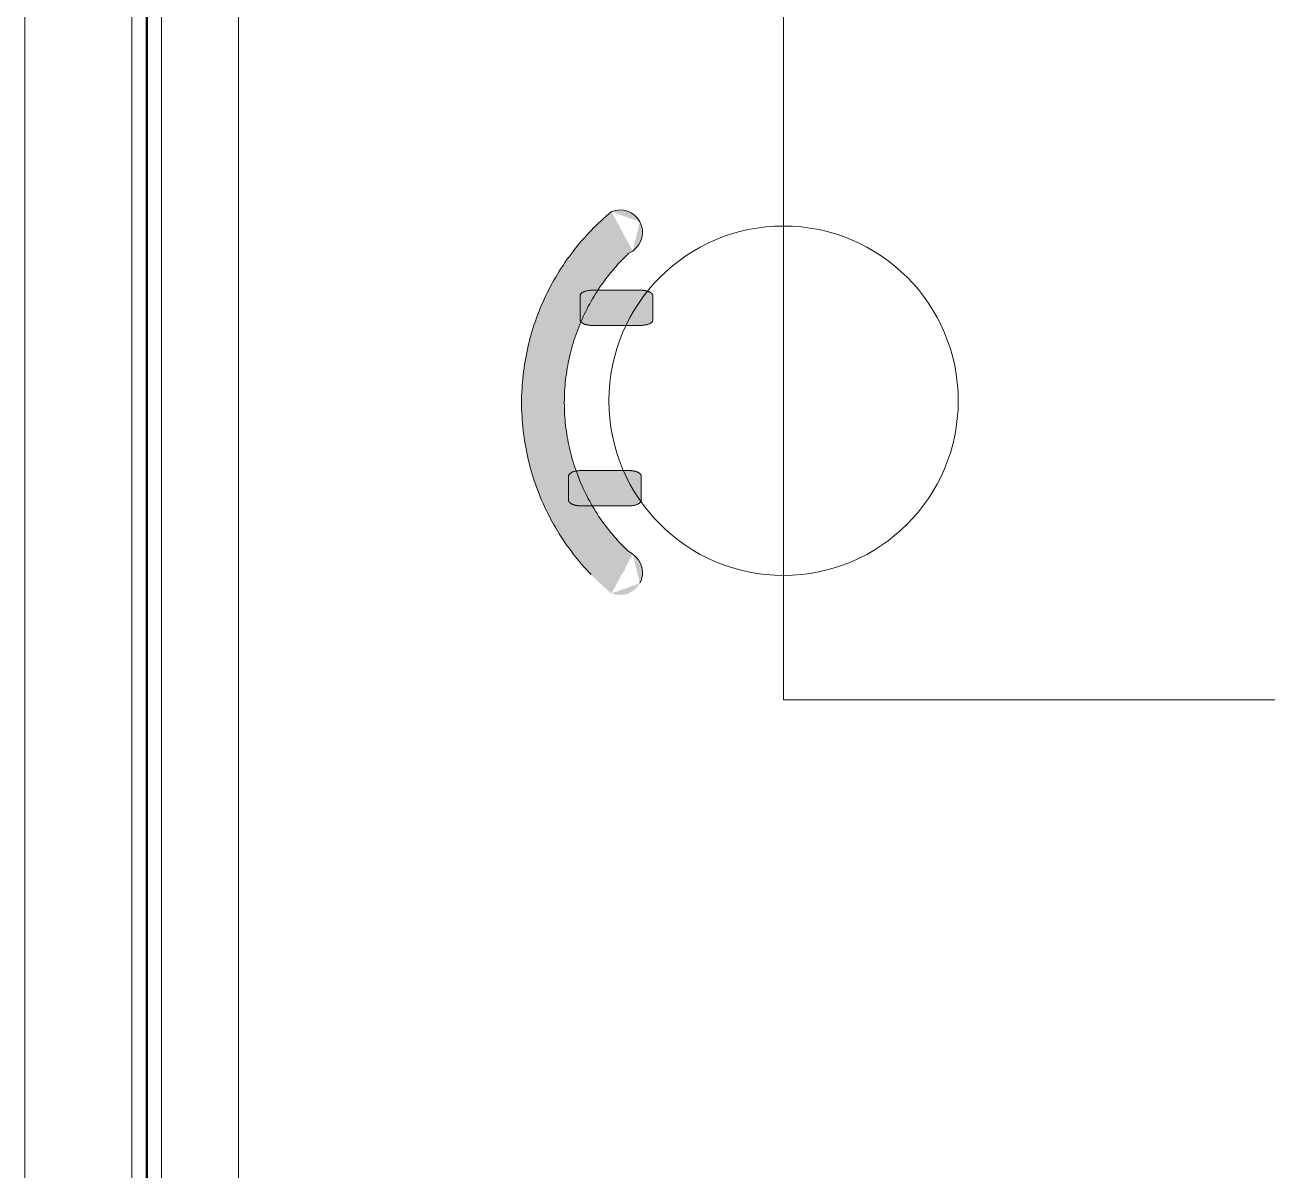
# Model space of a CAD drawing. Header units: metres. Extents: x 512 to 829, y -209 to 245.
# Drawn here: x 725.446 to 726.899, y -79.574 to -78.235 of the extents above; entities that cross this region are included whole.
import ezdxf

# ---------------------------------------------------------------- set-up
doc = ezdxf.new("R2010")
doc.units = ezdxf.units.M
doc.header["$LTSCALE"] = 0.508
doc.set_wipeout_variables(frame=1)
for name, color, linetype, lineweight in [('None', 7, 'Continuous', 5), ('Peitoris', 2, 'Continuous', 5), ('Telhado-Princ', 7, 'Continuous', 5)]:
    doc.layers.add(name, color=color, linetype=linetype, lineweight=lineweight)

# ---------------------------------------------------------------- blocks, each defined once
blk = doc.blocks.new('Grupo-1732')
at = {"color": 7, "linetype": 'Continuous', "lineweight": 5}
blk.add_wipeout([(-1.23015, 0.034925), (1.23015, 0.034925), (1.23015, 0), (-1.23015, 0)], dxfattribs=at).dxf.layer = 'None'
at = {"layer": 'None', "color": 7, "linetype": 'Continuous', "lineweight": 5}
blk.add_lwpolyline([(-1.23015, 0.034925), (1.23015, 0.034925), (1.23015, 0), (-1.23015, 0)], close=True, dxfattribs=at)
blk = doc.blocks.new('Grupo-1733')
at = {"color": 7, "linetype": 'Continuous', "lineweight": 9}
blk.add_wipeout([(-1.2302, 0.0181), (1.2302, 0.0181), (1.2302, 0.0168), (-1.2302, 0.0168)], dxfattribs=at).dxf.layer = 'None'
blk = doc.blocks.new('Grupo-1734')
at = {"layer": 'None', "color": 7}
blk.add_blockref('Grupo-1733', (0, 0), dxfattribs=at)
at = {"layer": 'None', "color": 7, "linetype": 'Continuous', "lineweight": 25}
for p, q in [((-1.2302, 0.0181), (1.2302, 0.0181)), ((-1.2302, 0.0168), (1.2302, 0.0168))]:
    blk.add_line(p, q, dxfattribs=at)
blk = doc.blocks.new('Grupo-1735')
at = {"layer": 'None', "color": 7, "linetype": 'Continuous', "lineweight": 20}
for p, q in [((1.3, 0.125), (-1.3, 0.125)), ((1.3, -0.125), (-1.3, -0.125))]:
    blk.add_line(p, q, dxfattribs=at)
blk = doc.blocks.new('Window (2D)-155')
at = {"color": 7, "linetype": 'Continuous', "lineweight": 5}
blk.add_wipeout([(-1.3, 0.125), (1.3, 0.125), (1.3, -0.125), (-1.3, -0.125)], dxfattribs=at).dxf.layer = 'None'
at = {"layer": 'None', "color": 7, "linetype": 'Continuous', "lineweight": 5}
for p, q in [((-1.3, 0.125), (1.3, 0.125)), ((-1.3, -0.125), (1.3, -0.125))]:
    blk.add_line(p, q, dxfattribs=at)
at = {"layer": 'Peitoris'}
blk.add_blockref('Grupo-1732', (0, 0), dxfattribs=at)
blk.add_blockref('Grupo-1734', (0, 0), dxfattribs=at)
at = {"layer": 'Telhado-Princ'}
blk.add_blockref('Grupo-1735', (0, 0), dxfattribs=at)

msp = doc.modelspace()

# ---------------------------------------------------------------- hatches: boundary and pattern name
at = {"layer": 'None', "linetype": 'Continuous', "lineweight": 0}
h = msp.add_hatch(color=253, dxfattribs=at)
edge = h.paths.add_edge_path()
edge.add_arc((726.1419, -78.8753), 0.0263, -28.2824, 55.6583, ccw=False)
edge.add_arc((726.1419, -78.8753), 0.0263, -112.2392, -28.2895, ccw=False)
edge.add_line((726.132, -78.8997), (726.1288, -78.8971))
edge.add_line((726.1288, -78.8971), (726.1258, -78.8944))
edge.add_line((726.1258, -78.8944), (726.1227, -78.8918))
edge.add_line((726.1227, -78.8918), (726.1198, -78.889))
edge.add_line((726.1198, -78.889), (726.1168, -78.8863))
edge.add_line((726.1168, -78.8863), (726.1139, -78.8835))
edge.add_line((726.1139, -78.8835), (726.111, -78.8806))
edge.add_line((726.111, -78.8806), (726.1082, -78.8777))
edge.add_line((726.1082, -78.8777), (726.1054, -78.8748))
edge.add_line((726.1054, -78.8748), (726.1026, -78.8718))
edge.add_line((726.1026, -78.8718), (726.0999, -78.8688))
edge.add_line((726.0999, -78.8688), (726.0973, -78.8658))
edge.add_line((726.0973, -78.8658), (726.0946, -78.8627))
edge.add_line((726.0946, -78.8627), (726.092, -78.8596))
edge.add_line((726.092, -78.8596), (726.0895, -78.8564))
edge.add_line((726.0895, -78.8564), (726.087, -78.8532))
edge.add_line((726.087, -78.8532), (726.0846, -78.85))
edge.add_line((726.0846, -78.85), (726.0822, -78.8468))
edge.add_line((726.0822, -78.8468), (726.0798, -78.8435))
edge.add_line((726.0798, -78.8435), (726.0775, -78.8401))
edge.add_line((726.0775, -78.8401), (726.0752, -78.8368))
edge.add_line((726.0752, -78.8368), (726.073, -78.8334))
edge.add_line((726.073, -78.8334), (726.0708, -78.83))
edge.add_line((726.0708, -78.83), (726.0687, -78.8265))
edge.add_line((726.0687, -78.8265), (726.0666, -78.8231))
edge.add_line((726.0666, -78.8231), (726.0646, -78.8196))
edge.add_line((726.0646, -78.8196), (726.0626, -78.816))
edge.add_line((726.0626, -78.816), (726.0607, -78.8125))
edge.add_line((726.0607, -78.8125), (726.0588, -78.8089))
edge.add_line((726.0588, -78.8089), (726.057, -78.8053))
edge.add_line((726.057, -78.8053), (726.0552, -78.8016))
edge.add_line((726.0552, -78.8016), (726.0535, -78.798))
edge.add_line((726.0535, -78.798), (726.0518, -78.7943))
edge.add_line((726.0518, -78.7943), (726.0502, -78.7906))
edge.add_line((726.0502, -78.7906), (726.0486, -78.7868))
edge.add_line((726.0486, -78.7868), (726.0471, -78.7831))
edge.add_line((726.0471, -78.7831), (726.0456, -78.7793))
edge.add_line((726.0456, -78.7793), (726.0442, -78.7755))
edge.add_line((726.0442, -78.7755), (726.0429, -78.7717))
edge.add_line((726.0429, -78.7717), (726.0416, -78.7679))
edge.add_line((726.0416, -78.7679), (726.0403, -78.764))
edge.add_line((726.0403, -78.764), (726.0391, -78.7602))
edge.add_line((726.0391, -78.7602), (726.038, -78.7563))
edge.add_line((726.038, -78.7563), (726.0369, -78.7524))
edge.add_line((726.0369, -78.7524), (726.0358, -78.7485))
edge.add_line((726.0358, -78.7485), (726.0349, -78.7445))
edge.add_line((726.0349, -78.7445), (726.0339, -78.7406))
edge.add_line((726.0339, -78.7406), (726.0331, -78.7366))
edge.add_line((726.0331, -78.7366), (726.0323, -78.7327))
edge.add_line((726.0323, -78.7327), (726.0315, -78.7287))
edge.add_line((726.0315, -78.7287), (726.0308, -78.7247))
edge.add_line((726.0308, -78.7247), (726.0301, -78.7207))
edge.add_line((726.0301, -78.7207), (726.0296, -78.7167))
edge.add_line((726.0296, -78.7167), (726.029, -78.7127))
edge.add_line((726.029, -78.7127), (726.0285, -78.7087))
edge.add_line((726.0285, -78.7087), (726.0281, -78.7046))
edge.add_line((726.0281, -78.7046), (726.0277, -78.7006))
edge.add_line((726.0277, -78.7006), (726.0274, -78.6966))
edge.add_line((726.0274, -78.6966), (726.0272, -78.6925))
edge.add_line((726.0272, -78.6925), (726.027, -78.6885))
edge.add_line((726.027, -78.6885), (726.0268, -78.6845))
edge.add_line((726.0268, -78.6845), (726.0268, -78.6804))
edge.add_line((726.0268, -78.6804), (726.0267, -78.6764))
edge.add_line((726.0267, -78.6764), (726.0268, -78.6723))
edge.add_line((726.0268, -78.6723), (726.0268, -78.6683))
edge.add_line((726.0268, -78.6683), (726.027, -78.6642))
edge.add_line((726.027, -78.6642), (726.0272, -78.6602))
edge.add_line((726.0272, -78.6602), (726.0274, -78.6561))
edge.add_line((726.0274, -78.6561), (726.0277, -78.6521))
edge.add_line((726.0277, -78.6521), (726.0281, -78.6481))
edge.add_line((726.0281, -78.6481), (726.0285, -78.644))
edge.add_line((726.0285, -78.644), (726.029, -78.64))
edge.add_line((726.029, -78.64), (726.0296, -78.636))
edge.add_line((726.0296, -78.636), (726.0301, -78.632))
edge.add_line((726.0301, -78.632), (726.0308, -78.628))
edge.add_line((726.0308, -78.628), (726.0315, -78.624))
edge.add_line((726.0315, -78.624), (726.0323, -78.62))
edge.add_line((726.0323, -78.62), (726.0331, -78.6161))
edge.add_line((726.0331, -78.6161), (726.0339, -78.6121))
edge.add_line((726.0339, -78.6121), (726.0349, -78.6082))
edge.add_line((726.0349, -78.6082), (726.0358, -78.6042))
edge.add_line((726.0358, -78.6042), (726.0369, -78.6003))
edge.add_line((726.0369, -78.6003), (726.038, -78.5964))
edge.add_line((726.038, -78.5964), (726.0391, -78.5926))
edge.add_line((726.0391, -78.5926), (726.0403, -78.5887))
edge.add_line((726.0403, -78.5887), (726.0416, -78.5848))
edge.add_line((726.0416, -78.5848), (726.0429, -78.581))
edge.add_line((726.0429, -78.581), (726.0442, -78.5772))
edge.add_line((726.0442, -78.5772), (726.0456, -78.5734))
edge.add_line((726.0456, -78.5734), (726.0471, -78.5696))
edge.add_line((726.0471, -78.5696), (726.0486, -78.5659))
edge.add_line((726.0486, -78.5659), (726.0502, -78.5621))
edge.add_line((726.0502, -78.5621), (726.0518, -78.5584))
edge.add_line((726.0518, -78.5584), (726.0535, -78.5548))
edge.add_line((726.0535, -78.5548), (726.0552, -78.5511))
edge.add_line((726.0552, -78.5511), (726.057, -78.5474))
edge.add_line((726.057, -78.5474), (726.0588, -78.5438))
edge.add_line((726.0588, -78.5438), (726.0607, -78.5402))
edge.add_line((726.0607, -78.5402), (726.0626, -78.5367))
edge.add_line((726.0626, -78.5367), (726.0646, -78.5332))
edge.add_line((726.0646, -78.5332), (726.0666, -78.5297))
edge.add_line((726.0666, -78.5297), (726.0687, -78.5262))
edge.add_line((726.0687, -78.5262), (726.0708, -78.5227))
edge.add_line((726.0708, -78.5227), (726.073, -78.5193))
edge.add_line((726.073, -78.5193), (726.0752, -78.5159))
edge.add_line((726.0752, -78.5159), (726.0775, -78.5126))
edge.add_line((726.0775, -78.5126), (726.0798, -78.5092))
edge.add_line((726.0798, -78.5092), (726.0822, -78.506))
edge.add_line((726.0822, -78.506), (726.0846, -78.5027))
edge.add_line((726.0846, -78.5027), (726.087, -78.4995))
edge.add_line((726.087, -78.4995), (726.0895, -78.4963))
edge.add_line((726.0895, -78.4963), (726.092, -78.4931))
edge.add_line((726.092, -78.4931), (726.0946, -78.49))
edge.add_line((726.0946, -78.49), (726.0973, -78.4869))
edge.add_line((726.0973, -78.4869), (726.0999, -78.4839))
edge.add_line((726.0999, -78.4839), (726.1026, -78.4809))
edge.add_line((726.1026, -78.4809), (726.1054, -78.4779))
edge.add_line((726.1054, -78.4779), (726.1082, -78.475))
edge.add_line((726.1082, -78.475), (726.111, -78.4721))
edge.add_line((726.111, -78.4721), (726.1139, -78.4693))
edge.add_line((726.1139, -78.4693), (726.1168, -78.4664))
edge.add_line((726.1168, -78.4664), (726.1198, -78.4637))
edge.add_line((726.1198, -78.4637), (726.1227, -78.461))
edge.add_line((726.1227, -78.461), (726.1258, -78.4583))
edge.add_line((726.1258, -78.4583), (726.1288, -78.4556))
edge.add_line((726.1288, -78.4556), (726.1319, -78.453))
edge.add_arc((726.1419, -78.4774), 0.0263, 28.2878, 112.2409, ccw=False)
edge.add_arc((726.1419, -78.4774), 0.0263, -55.6633, 28.2874, ccw=False)
edge.add_line((726.1567, -78.4991), (726.1508, -78.5025))
edge.add_line((726.1508, -78.5025), (726.1515, -78.5025))
edge.add_line((726.1515, -78.5025), (726.1513, -78.5027))
edge.add_line((726.1513, -78.5027), (726.1488, -78.505))
edge.add_line((726.1488, -78.505), (726.1465, -78.5074))
edge.add_line((726.1465, -78.5074), (726.1441, -78.5098))
edge.add_line((726.1441, -78.5098), (726.1418, -78.5122))
edge.add_line((726.1418, -78.5122), (726.1395, -78.5146))
edge.add_line((726.1395, -78.5146), (726.1373, -78.5171))
edge.add_line((726.1373, -78.5171), (726.1351, -78.5196))
edge.add_line((726.1351, -78.5196), (726.1329, -78.5222))
edge.add_line((726.1329, -78.5222), (726.1308, -78.5248))
edge.add_line((726.1308, -78.5248), (726.1287, -78.5274))
edge.add_line((726.1287, -78.5274), (726.1266, -78.53))
edge.add_line((726.1266, -78.53), (726.1246, -78.5327))
edge.add_line((726.1246, -78.5327), (726.1226, -78.5354))
edge.add_line((726.1226, -78.5354), (726.1206, -78.5381))
edge.add_line((726.1206, -78.5381), (726.1187, -78.5408))
edge.add_line((726.1187, -78.5408), (726.1168, -78.5436))
edge.add_line((726.1168, -78.5436), (726.115, -78.5464))
edge.add_line((726.115, -78.5464), (726.1132, -78.5493))
edge.add_line((726.1132, -78.5493), (726.1115, -78.5521))
edge.add_line((726.1115, -78.5521), (726.1097, -78.555))
edge.add_line((726.1097, -78.555), (726.1081, -78.5579))
edge.add_line((726.1081, -78.5579), (726.1064, -78.5608))
edge.add_line((726.1064, -78.5608), (726.1048, -78.5637))
edge.add_line((726.1048, -78.5637), (726.1033, -78.5667))
edge.add_line((726.1033, -78.5667), (726.1018, -78.5697))
edge.add_line((726.1018, -78.5697), (726.1003, -78.5727))
edge.add_line((726.1003, -78.5727), (726.0989, -78.5757))
edge.add_line((726.0989, -78.5757), (726.0975, -78.5788))
edge.add_line((726.0975, -78.5788), (726.0961, -78.5819))
edge.add_line((726.0961, -78.5819), (726.0948, -78.5849))
edge.add_line((726.0948, -78.5849), (726.0936, -78.5881))
edge.add_line((726.0936, -78.5881), (726.0924, -78.5912))
edge.add_line((726.0924, -78.5912), (726.0912, -78.5943))
edge.add_line((726.0912, -78.5943), (726.0901, -78.5975))
edge.add_line((726.0901, -78.5975), (726.089, -78.6006))
edge.add_line((726.089, -78.6006), (726.088, -78.6038))
edge.add_line((726.088, -78.6038), (726.087, -78.607))
edge.add_line((726.087, -78.607), (726.086, -78.6102))
edge.add_line((726.086, -78.6102), (726.0851, -78.6135))
edge.add_line((726.0851, -78.6135), (726.0843, -78.6167))
edge.add_line((726.0843, -78.6167), (726.0835, -78.6199))
edge.add_line((726.0835, -78.6199), (726.0827, -78.6232))
edge.add_line((726.0827, -78.6232), (726.082, -78.6265))
edge.add_line((726.082, -78.6265), (726.0813, -78.6298))
edge.add_line((726.0813, -78.6298), (726.0807, -78.633))
edge.add_line((726.0807, -78.633), (726.0801, -78.6363))
edge.add_line((726.0801, -78.6363), (726.0796, -78.6397))
edge.add_line((726.0796, -78.6397), (726.0791, -78.643))
edge.add_line((726.0791, -78.643), (726.0786, -78.6463))
edge.add_line((726.0786, -78.6463), (726.0782, -78.6496))
edge.add_line((726.0782, -78.6496), (726.0779, -78.653))
edge.add_line((726.0779, -78.653), (726.0776, -78.6563))
edge.add_line((726.0776, -78.6563), (726.0773, -78.6596))
edge.add_line((726.0773, -78.6596), (726.0771, -78.663))
edge.add_line((726.0771, -78.663), (726.0769, -78.6663))
edge.add_line((726.0769, -78.6663), (726.0768, -78.6697))
edge.add_line((726.0768, -78.6697), (726.0768, -78.673))
edge.add_line((726.0768, -78.673), (726.0767, -78.6764))
edge.add_line((726.0767, -78.6764), (726.0768, -78.6797))
edge.add_line((726.0768, -78.6797), (726.0768, -78.683))
edge.add_line((726.0768, -78.683), (726.0769, -78.6864))
edge.add_line((726.0769, -78.6864), (726.0771, -78.6897))
edge.add_line((726.0771, -78.6897), (726.0773, -78.6931))
edge.add_line((726.0773, -78.6931), (726.0776, -78.6964))
edge.add_line((726.0776, -78.6964), (726.0779, -78.6998))
edge.add_line((726.0779, -78.6998), (726.0782, -78.7031))
edge.add_line((726.0782, -78.7031), (726.0786, -78.7064))
edge.add_line((726.0786, -78.7064), (726.0791, -78.7097))
edge.add_line((726.0791, -78.7097), (726.0796, -78.7131))
edge.add_line((726.0796, -78.7131), (726.0801, -78.7164))
edge.add_line((726.0801, -78.7164), (726.0807, -78.7197))
edge.add_line((726.0807, -78.7197), (726.0813, -78.723))
edge.add_line((726.0813, -78.723), (726.082, -78.7262))
edge.add_line((726.082, -78.7262), (726.0827, -78.7295))
edge.add_line((726.0827, -78.7295), (726.0835, -78.7328))
edge.add_line((726.0835, -78.7328), (726.0843, -78.736))
edge.add_line((726.0843, -78.736), (726.0851, -78.7392))
edge.add_line((726.0851, -78.7392), (726.086, -78.7425))
edge.add_line((726.086, -78.7425), (726.087, -78.7457))
edge.add_line((726.087, -78.7457), (726.088, -78.7489))
edge.add_line((726.088, -78.7489), (726.089, -78.7521))
edge.add_line((726.089, -78.7521), (726.0901, -78.7552))
edge.add_line((726.0901, -78.7552), (726.0912, -78.7584))
edge.add_line((726.0912, -78.7584), (726.0924, -78.7615))
edge.add_line((726.0924, -78.7615), (726.0936, -78.7647))
edge.add_line((726.0936, -78.7647), (726.0948, -78.7678))
edge.add_line((726.0948, -78.7678), (726.0961, -78.7709))
edge.add_line((726.0961, -78.7709), (726.0975, -78.7739))
edge.add_line((726.0975, -78.7739), (726.0989, -78.777))
edge.add_line((726.0989, -78.777), (726.1003, -78.78))
edge.add_line((726.1003, -78.78), (726.1018, -78.783))
edge.add_line((726.1018, -78.783), (726.1033, -78.786))
edge.add_line((726.1033, -78.786), (726.1048, -78.789))
edge.add_line((726.1048, -78.789), (726.1064, -78.7919))
edge.add_line((726.1064, -78.7919), (726.1081, -78.7948))
edge.add_line((726.1081, -78.7948), (726.1097, -78.7977))
edge.add_line((726.1097, -78.7977), (726.1115, -78.8006))
edge.add_line((726.1115, -78.8006), (726.1132, -78.8035))
edge.add_line((726.1132, -78.8035), (726.115, -78.8063))
edge.add_line((726.115, -78.8063), (726.1169, -78.8091))
edge.add_line((726.1169, -78.8091), (726.1187, -78.8119))
edge.add_line((726.1187, -78.8119), (726.1206, -78.8146))
edge.add_line((726.1206, -78.8146), (726.1226, -78.8173))
edge.add_line((726.1226, -78.8173), (726.1246, -78.82))
edge.add_line((726.1246, -78.82), (726.1266, -78.8227))
edge.add_line((726.1266, -78.8227), (726.1287, -78.8253))
edge.add_line((726.1287, -78.8253), (726.1308, -78.8279))
edge.add_line((726.1308, -78.8279), (726.1329, -78.8305))
edge.add_line((726.1329, -78.8305), (726.1351, -78.8331))
edge.add_line((726.1351, -78.8331), (726.1373, -78.8356))
edge.add_line((726.1373, -78.8356), (726.1395, -78.8381))
edge.add_line((726.1395, -78.8381), (726.1418, -78.8405))
edge.add_line((726.1418, -78.8405), (726.1441, -78.843))
edge.add_line((726.1441, -78.843), (726.1465, -78.8453))
edge.add_line((726.1465, -78.8453), (726.1488, -78.8477))
edge.add_line((726.1488, -78.8477), (726.1508, -78.8496))
edge.add_line((726.1508, -78.8496), (726.1567, -78.8536))
edge.add_line((726.1567, -78.8536), (726.1567, -78.8536))
for color, points in [(8, [(726.1093, -78.5861), (726.1089, -78.5861), (726.1086, -78.5861), (726.1082, -78.5861), (726.1079, -78.5861), (726.1076, -78.5861), (726.1072, -78.5861), (726.1069, -78.586), (726.1065, -78.586), (726.1062, -78.586), (726.1059, -78.5859), (726.1055, -78.5859), (726.1052, -78.5859), (726.1049, -78.5858), (726.1046, -78.5858), (726.1042, -78.5857), (726.1039, -78.5856), (726.1036, -78.5856), (726.1033, -78.5855), (726.103, -78.5854), (726.1027, -78.5854), (726.1024, -78.5853), (726.1021, -78.5852), (726.1018, -78.5851), (726.1015, -78.585), (726.1012, -78.5849), (726.1009, -78.5849), (726.1007, -78.5848), (726.1004, -78.5847), (726.1001, -78.5846), (726.0999, -78.5844), (726.0996, -78.5843), (726.0994, -78.5842), (726.0991, -78.5841), (726.0989, -78.584), (726.0987, -78.5839), (726.0984, -78.5838), (726.0982, -78.5836), (726.098, -78.5835), (726.0978, -78.5834), (726.0976, -78.5832), (726.0974, -78.5831), (726.0973, -78.583), (726.0971, -78.5828), (726.0969, -78.5827), (726.0968, -78.5826), (726.0966, -78.5824), (726.0965, -78.5823), (726.0963, -78.5821), (726.0962, -78.582), (726.0961, -78.5818), (726.096, -78.5817), (726.0959, -78.5815), (726.0958, -78.5814), (726.0957, -78.5812), (726.0956, -78.5811), (726.0955, -78.5809), (726.0955, -78.5807), (726.0954, -78.5806), (726.0954, -78.5804), (726.0953, -78.5803), (726.0953, -78.5801), (726.0953, -78.58), (726.0953, -78.5798), (726.0953, -78.5796), (726.0953, -78.5515), (726.0953, -78.5513), (726.0953, -78.5511), (726.0953, -78.551), (726.0953, -78.5508), (726.0954, -78.5507), (726.0954, -78.5505), (726.0955, -78.5503), (726.0955, -78.5502), (726.0956, -78.55), (726.0957, -78.5499), (726.0958, -78.5497), (726.0959, -78.5496), (726.096, -78.5494), (726.0961, -78.5493), (726.0962, -78.5491), (726.0963, -78.549), (726.0965, -78.5488), (726.0966, -78.5487), (726.0968, -78.5485), (726.0969, -78.5484), (726.0971, -78.5482), (726.0973, -78.5481), (726.0974, -78.548), (726.0976, -78.5478), (726.0978, -78.5477), (726.098, -78.5476), (726.0982, -78.5475), (726.0984, -78.5473), (726.0987, -78.5472), (726.0989, -78.5471), (726.0991, -78.547), (726.0994, -78.5469), (726.0996, -78.5467), (726.0999, -78.5466), (726.1001, -78.5465), (726.1004, -78.5464), (726.1007, -78.5463), (726.1009, -78.5462), (726.1012, -78.5461), (726.1015, -78.546), (726.1018, -78.546), (726.1021, -78.5459), (726.1024, -78.5458), (726.1027, -78.5457), (726.103, -78.5456), (726.1033, -78.5456), (726.1036, -78.5455), (726.1039, -78.5454), (726.1042, -78.5454), (726.1046, -78.5453), (726.1049, -78.5453), (726.1052, -78.5452), (726.1055, -78.5452), (726.1059, -78.5451), (726.1062, -78.5451), (726.1065, -78.5451), (726.1069, -78.545), (726.1072, -78.545), (726.1076, -78.545), (726.1079, -78.545), (726.1082, -78.545), (726.1086, -78.545), (726.1089, -78.545), (726.1093, -78.545), (726.1663, -78.545), (726.1666, -78.545), (726.1669, -78.545), (726.1673, -78.545), (726.1676, -78.545), (726.168, -78.545), (726.1683, -78.545), (726.1687, -78.545), (726.169, -78.5451), (726.1693, -78.5451), (726.1697, -78.5451), (726.17, -78.5452), (726.1703, -78.5452), (726.1707, -78.5453), (726.171, -78.5453), (726.1713, -78.5454), (726.1716, -78.5454), (726.1719, -78.5455), (726.1722, -78.5456), (726.1726, -78.5456), (726.1729, -78.5457), (726.1732, -78.5458), (726.1735, -78.5459), (726.1738, -78.546), (726.174, -78.546), (726.1743, -78.5461), (726.1746, -78.5462), (726.1749, -78.5463), (726.1751, -78.5464), (726.1754, -78.5465), (726.1757, -78.5466), (726.1759, -78.5467), (726.1762, -78.5469), (726.1764, -78.547), (726.1766, -78.5471), (726.1769, -78.5472), (726.1771, -78.5473), (726.1773, -78.5475), (726.1775, -78.5476), (726.1777, -78.5477), (726.1779, -78.5478), (726.1781, -78.548), (726.1783, -78.5481), (726.1784, -78.5482), (726.1786, -78.5484), (726.1788, -78.5485), (726.1789, -78.5487), (726.1791, -78.5488), (726.1792, -78.549), (726.1793, -78.5491), (726.1794, -78.5493), (726.1796, -78.5494), (726.1797, -78.5496), (726.1798, -78.5497), (726.1798, -78.5499), (726.1799, -78.55), (726.18, -78.5502), (726.1801, -78.5503), (726.1801, -78.5505), (726.1802, -78.5507), (726.1802, -78.5508), (726.1802, -78.551), (726.1802, -78.5511), (726.1803, -78.5513), (726.1803, -78.5515), (726.1803, -78.5796), (726.1803, -78.5798), (726.1802, -78.58), (726.1802, -78.5801), (726.1802, -78.5803), (726.1802, -78.5804), (726.1801, -78.5806), (726.1801, -78.5807), (726.18, -78.5809), (726.1799, -78.5811), (726.1798, -78.5812), (726.1798, -78.5814), (726.1797, -78.5815), (726.1796, -78.5817), (726.1794, -78.5818), (726.1793, -78.582), (726.1792, -78.5821), (726.1791, -78.5823), (726.1789, -78.5824), (726.1788, -78.5826), (726.1786, -78.5827), (726.1784, -78.5828), (726.1783, -78.583), (726.1781, -78.5831), (726.1779, -78.5832), (726.1777, -78.5834), (726.1775, -78.5835), (726.1773, -78.5836), (726.1771, -78.5838), (726.1769, -78.5839), (726.1766, -78.584), (726.1764, -78.5841), (726.1762, -78.5842), (726.1759, -78.5843), (726.1757, -78.5844), (726.1754, -78.5846), (726.1751, -78.5847), (726.1749, -78.5848), (726.1746, -78.5849), (726.1743, -78.5849), (726.174, -78.585), (726.1738, -78.5851), (726.1735, -78.5852), (726.1732, -78.5853), (726.1729, -78.5854), (726.1726, -78.5854), (726.1722, -78.5855), (726.1719, -78.5856), (726.1716, -78.5856), (726.1713, -78.5857), (726.171, -78.5858), (726.1707, -78.5858), (726.1703, -78.5859), (726.17, -78.5859), (726.1697, -78.5859), (726.1693, -78.586), (726.169, -78.586), (726.1687, -78.586), (726.1683, -78.5861), (726.168, -78.5861), (726.1676, -78.5861), (726.1673, -78.5861), (726.1669, -78.5861), (726.1666, -78.5861), (726.1663, -78.5861)]), (9, [(726.1312, -78.889), (726.1297, -78.8872), (726.1282, -78.8853), (726.1268, -78.8835), (726.1253, -78.8818), (726.1239, -78.88), (726.1226, -78.8783), (726.1212, -78.8766), (726.1199, -78.875), (726.1186, -78.8733), (726.1173, -78.8717), (726.1161, -78.8702), (726.1148, -78.8686), (726.1136, -78.8671), (726.1124, -78.8656), (726.1113, -78.8642), (726.1102, -78.8628), (726.109, -78.8614), (726.1079, -78.86), (726.1069, -78.8587), (726.1058, -78.8574), (726.1048, -78.8561), (726.1038, -78.8549), (726.1028, -78.8536), (726.1019, -78.8525), (726.101, -78.8513), (726.1001, -78.8502), (726.0992, -78.8491), (726.0983, -78.848), (726.0975, -78.847), (726.0967, -78.846), (726.0959, -78.845), (726.0952, -78.844), (726.0944, -78.8431), (726.0937, -78.8422), (726.093, -78.8413), (726.0923, -78.8405), (726.0917, -78.8397), (726.0911, -78.8389), (726.0905, -78.8382), (726.0899, -78.8375), (726.0893, -78.8368), (726.0888, -78.8361), (726.0883, -78.8355), (726.0878, -78.8349), (726.0874, -78.8343), (726.0869, -78.8338), (726.0865, -78.8333), (726.0862, -78.8328), (726.0858, -78.8323), (726.0854, -78.8319), (726.0851, -78.8315), (726.0848, -78.8311), (726.0846, -78.8308), (726.0843, -78.8305), (726.0841, -78.8302), (726.0839, -78.83), (726.0837, -78.8297), (726.0836, -78.8295), (726.0834, -78.8294), (726.0833, -78.8293), (726.0833, -78.8292), (726.0832, -78.8291), (726.0832, -78.829), (726.0832, -78.829), (726.0831, -78.829), (726.0831, -78.829), (726.0831, -78.8289), (726.0831, -78.8288), (726.083, -78.8287), (726.083, -78.8286), (726.0829, -78.8284), (726.0828, -78.8283), (726.0828, -78.8281), (726.0827, -78.8278), (726.0826, -78.8276), (726.0824, -78.8273), (726.0823, -78.827), (726.0822, -78.8267), (726.0821, -78.8263), (726.0819, -78.826), (726.0817, -78.8256), (726.0816, -78.8251), (726.0814, -78.8247), (726.0812, -78.8242), (726.081, -78.8237), (726.0808, -78.8232), (726.0806, -78.8227), (726.0803, -78.8221), (726.0801, -78.8215), (726.0798, -78.8209), (726.0796, -78.8203), (726.0793, -78.8196), (726.079, -78.819), (726.0788, -78.8183), (726.0785, -78.8175), (726.0782, -78.8168), (726.0778, -78.816), (726.0775, -78.8152), (726.0772, -78.8144), (726.0768, -78.8135), (726.0765, -78.8126), (726.0761, -78.8117), (726.0757, -78.8108), (726.0753, -78.8099), (726.0749, -78.8089), (726.0745, -78.8079), (726.0741, -78.8069), (726.0737, -78.8059), (726.0733, -78.8048), (726.0728, -78.8037), (726.0724, -78.8026), (726.0719, -78.8015), (726.0714, -78.8003), (726.0709, -78.7991), (726.0705, -78.7979), (726.0699, -78.7967), (726.0694, -78.7954), (726.0689, -78.7941), (726.0684, -78.7928), (726.0678, -78.7915), (726.0673, -78.7902), (726.0667, -78.7888), (726.0662, -78.7874), (726.0656, -78.786), (726.065, -78.7845), (726.0644, -78.783), (726.0638, -78.7815), (726.0632, -78.78), (726.0625, -78.7785), (726.0619, -78.777), (726.0613, -78.7755), (726.0607, -78.774), (726.0601, -78.7725), (726.0595, -78.771), (726.0589, -78.7695), (726.0583, -78.7681), (726.0578, -78.7666), (726.0572, -78.7652), (726.0566, -78.7638), (726.0561, -78.7623), (726.0555, -78.7609), (726.055, -78.7595), (726.0544, -78.7581), (726.0539, -78.7567), (726.0534, -78.7554), (726.0528, -78.754), (726.0523, -78.7527), (726.0518, -78.7513), (726.0513, -78.75), (726.0508, -78.7487), (726.0503, -78.7473), (726.0498, -78.746), (726.0493, -78.7447), (726.0488, -78.7434), (726.0484, -78.7422), (726.0479, -78.7409), (726.0474, -78.7396), (726.047, -78.7384), (726.0465, -78.7372), (726.0461, -78.7359), (726.0457, -78.7347), (726.0452, -78.7335), (726.0448, -78.7323), (726.0444, -78.7311), (726.044, -78.7299), (726.0436, -78.7288), (726.0432, -78.7276), (726.0428, -78.7264), (726.0424, -78.7253), (726.042, -78.7242), (726.0416, -78.723), (726.0412, -78.7219), (726.0409, -78.7208), (726.0405, -78.7197), (726.0401, -78.7186), (726.0398, -78.7176), (726.0394, -78.7165), (726.0391, -78.7154), (726.0388, -78.7144), (726.0384, -78.7134), (726.0381, -78.7123), (726.0378, -78.7113), (726.0375, -78.7103), (726.0372, -78.7093), (726.0369, -78.7083), (726.0366, -78.7073), (726.0363, -78.7064), (726.036, -78.7054), (726.0357, -78.7045), (726.0355, -78.7035), (726.0352, -78.7026), (726.035, -78.7017), (726.0347, -78.7008), (726.0345, -78.6999), (726.0342, -78.699), (726.034, -78.6981), (726.0338, -78.6973), (726.0336, -78.6965), (726.0335, -78.6956), (726.0333, -78.6948), (726.0332, -78.6941), (726.033, -78.6933), (726.0329, -78.6926), (726.0328, -78.6918), (726.0327, -78.6911), (726.0326, -78.6904), (726.0326, -78.6897), (726.0325, -78.6891), (726.0325, -78.6884), (726.0324, -78.6878), (726.0324, -78.6872), (726.0324, -78.6866), (726.0324, -78.686), (726.0324, -78.6854), (726.0325, -78.6849), (726.0325, -78.6843), (726.0326, -78.6838), (726.0327, -78.6833), (726.0327, -78.6828), (726.0328, -78.6824), (726.033, -78.6819), (726.0331, -78.6815), (726.0332, -78.6811), (726.0334, -78.6807), (726.0335, -78.6803), (726.0337, -78.6799), (726.0339, -78.6796), (726.0341, -78.6792), (726.0343, -78.6789), (726.0345, -78.6786), (726.0348, -78.6783), (726.035, -78.678), (726.0353, -78.6778), (726.0356, -78.6775), (726.0359, -78.6773), (726.0362, -78.6771), (726.0365, -78.6769), (726.0368, -78.6767), (726.0372, -78.6766), (726.0375, -78.6764), (726.0379, -78.6763), (726.0383, -78.6762), (726.0387, -78.6761), (726.0391, -78.676), (726.0395, -78.676), (726.04, -78.6759), (726.0404, -78.6759), (726.0409, -78.6759), (726.0413, -78.6759), (726.0418, -78.6759), (726.0423, -78.676), (726.0428, -78.676), (726.0434, -78.6761), (726.0439, -78.6762), (726.0444, -78.6763), (726.045, -78.6764), (726.0456, -78.6765), (726.0461, -78.6767), (726.0467, -78.6768), (726.0472, -78.677), (726.0478, -78.6771), (726.0483, -78.6773), (726.0488, -78.6775), (726.0493, -78.6777), (726.0498, -78.6779), (726.0503, -78.6781), (726.0507, -78.6783), (726.0512, -78.6785), (726.0517, -78.6787), (726.0521, -78.679), (726.0526, -78.6792), (726.053, -78.6795), (726.0534, -78.6797), (726.0538, -78.68), (726.0542, -78.6803), (726.0546, -78.6806), (726.055, -78.6809), (726.0554, -78.6812), (726.0558, -78.6815), (726.0561, -78.6818), (726.0565, -78.6821), (726.0568, -78.6825), (726.0572, -78.6828), (726.0575, -78.6831), (726.0578, -78.6835), (726.0581, -78.6839), (726.0584, -78.6842), (726.0587, -78.6846), (726.059, -78.685), (726.0593, -78.6854), (726.0595, -78.6858), (726.0598, -78.6862), (726.06, -78.6867), (726.0603, -78.6871), (726.0605, -78.6875), (726.0607, -78.688), (726.0609, -78.6884), (726.0611, -78.6889), (726.0613, -78.6894), (726.0615, -78.6898), (726.0617, -78.6903), (726.0618, -78.6908), (726.062, -78.6913), (726.0621, -78.6918), (726.0623, -78.6923), (726.0624, -78.6929), (726.0625, -78.6934), (726.0626, -78.6939), (726.0627, -78.6945), (726.0628, -78.6951), (726.0629, -78.6956), (726.063, -78.6962), (726.0631, -78.6968), (726.0631, -78.6974), (726.0632, -78.698), (726.0632, -78.6986), (726.0632, -78.6992), (726.0633, -78.6998), (726.0633, -78.7004), (726.0633, -78.7011), (726.0827, -78.773), (726.1031, -78.8163), (726.1445, -78.8577), (726.1449, -78.8581), (726.1452, -78.8585), (726.1456, -78.8589), (726.1459, -78.8593), (726.1462, -78.8597), (726.1465, -78.8601), (726.1468, -78.8605), (726.147, -78.861), (726.1473, -78.8614), (726.1475, -78.8618), (726.1477, -78.8622), (726.1479, -78.8627), (726.148, -78.8631), (726.1482, -78.8635), (726.1483, -78.864), (726.1484, -78.8644), (726.1485, -78.8648), (726.1485, -78.8653), (726.1486, -78.8657), (726.1486, -78.8662), (726.1486, -78.8667), (726.1486, -78.8671), (726.1486, -78.8676), (726.1485, -78.868), (726.1485, -78.8685), (726.1484, -78.869), (726.1483, -78.8695), (726.1482, -78.8699), (726.148, -78.8704), (726.1479, -78.8709), (726.1477, -78.8714), (726.1475, -78.8719), (726.1473, -78.8724), (726.147, -78.8728), (726.1468, -78.8733), (726.1465, -78.8738), (726.1462, -78.8743), (726.1459, -78.8749), (726.1456, -78.8754), (726.1452, -78.8759), (726.1448, -78.8764), (726.1445, -78.8769), (726.144, -78.8774), (726.1436, -78.8779), (726.1432, -78.8785), (726.1427, -78.879), (726.1422, -78.8795), (726.1417, -78.8801), (726.1412, -78.8806), (726.1407, -78.8811), (726.1401, -78.8817), (726.1395, -78.8822), (726.1389, -78.8828), (726.1383, -78.8833), (726.1377, -78.8839), (726.137, -78.8845), (726.1364, -78.885), (726.1357, -78.8856), (726.135, -78.8861), (726.1342, -78.8867), (726.1335, -78.8873), (726.1327, -78.8879), (726.132, -78.8884)]), (8, [(726.0957, -78.7972), (726.0954, -78.7972), (726.0951, -78.7972), (726.0947, -78.7972), (726.0944, -78.7971), (726.094, -78.7971), (726.0937, -78.7971), (726.0934, -78.7971), (726.093, -78.797), (726.0927, -78.797), (726.0923, -78.797), (726.092, -78.7969), (726.0917, -78.7969), (726.0914, -78.7968), (726.091, -78.7968), (726.0907, -78.7967), (726.0904, -78.7967), (726.0901, -78.7966), (726.0898, -78.7966), (726.0895, -78.7965), (726.0891, -78.7964), (726.0888, -78.7963), (726.0885, -78.7962), (726.0883, -78.7962), (726.088, -78.7961), (726.0877, -78.796), (726.0874, -78.7959), (726.0871, -78.7958), (726.0869, -78.7957), (726.0866, -78.7956), (726.0863, -78.7955), (726.0861, -78.7954), (726.0858, -78.7953), (726.0856, -78.7952), (726.0854, -78.795), (726.0851, -78.7949), (726.0849, -78.7948), (726.0847, -78.7947), (726.0845, -78.7945), (726.0843, -78.7944), (726.0841, -78.7943), (726.0839, -78.7942), (726.0837, -78.794), (726.0836, -78.7939), (726.0834, -78.7937), (726.0832, -78.7936), (726.0831, -78.7935), (726.0829, -78.7933), (726.0828, -78.7932), (726.0827, -78.793), (726.0826, -78.7929), (726.0825, -78.7927), (726.0823, -78.7926), (726.0823, -78.7924), (726.0822, -78.7923), (726.0821, -78.7921), (726.082, -78.7919), (726.082, -78.7918), (726.0819, -78.7916), (726.0819, -78.7915), (726.0818, -78.7913), (726.0818, -78.7912), (726.0818, -78.791), (726.0818, -78.7908), (726.0817, -78.7907), (726.0817, -78.7625), (726.0818, -78.7623), (726.0818, -78.7622), (726.0818, -78.762), (726.0818, -78.7619), (726.0819, -78.7617), (726.0819, -78.7615), (726.082, -78.7614), (726.082, -78.7612), (726.0821, -78.7611), (726.0822, -78.7609), (726.0823, -78.7608), (726.0823, -78.7606), (726.0825, -78.7605), (726.0826, -78.7603), (726.0827, -78.7602), (726.0828, -78.76), (726.0829, -78.7599), (726.0831, -78.7597), (726.0832, -78.7596), (726.0834, -78.7594), (726.0836, -78.7593), (726.0837, -78.7592), (726.0839, -78.759), (726.0841, -78.7589), (726.0843, -78.7588), (726.0845, -78.7586), (726.0847, -78.7585), (726.0849, -78.7584), (726.0851, -78.7583), (726.0854, -78.7581), (726.0856, -78.758), (726.0858, -78.7579), (726.0861, -78.7578), (726.0863, -78.7577), (726.0866, -78.7576), (726.0869, -78.7575), (726.0871, -78.7574), (726.0874, -78.7573), (726.0877, -78.7572), (726.088, -78.7571), (726.0883, -78.757), (726.0885, -78.7569), (726.0888, -78.7568), (726.0891, -78.7568), (726.0895, -78.7567), (726.0898, -78.7566), (726.0901, -78.7566), (726.0904, -78.7565), (726.0907, -78.7564), (726.091, -78.7564), (726.0914, -78.7563), (726.0917, -78.7563), (726.092, -78.7562), (726.0923, -78.7562), (726.0927, -78.7562), (726.093, -78.7561), (726.0934, -78.7561), (726.0937, -78.7561), (726.094, -78.756), (726.0944, -78.756), (726.0947, -78.756), (726.0951, -78.756), (726.0954, -78.756), (726.0957, -78.756), (726.1527, -78.756), (726.1531, -78.756), (726.1534, -78.756), (726.1538, -78.756), (726.1541, -78.756), (726.1545, -78.756), (726.1548, -78.7561), (726.1551, -78.7561), (726.1555, -78.7561), (726.1558, -78.7562), (726.1561, -78.7562), (726.1565, -78.7562), (726.1568, -78.7563), (726.1571, -78.7563), (726.1575, -78.7564), (726.1578, -78.7564), (726.1581, -78.7565), (726.1584, -78.7566), (726.1587, -78.7566), (726.159, -78.7567), (726.1593, -78.7568), (726.1596, -78.7568), (726.1599, -78.7569), (726.1602, -78.757), (726.1605, -78.7571), (726.1608, -78.7572), (726.1611, -78.7573), (726.1614, -78.7574), (726.1616, -78.7575), (726.1619, -78.7576), (726.1621, -78.7577), (726.1624, -78.7578), (726.1626, -78.7579), (726.1629, -78.758), (726.1631, -78.7581), (726.1633, -78.7583), (726.1636, -78.7584), (726.1638, -78.7585), (726.164, -78.7586), (726.1642, -78.7588), (726.1644, -78.7589), (726.1646, -78.759), (726.1647, -78.7592), (726.1649, -78.7593), (726.1651, -78.7594), (726.1652, -78.7596), (726.1654, -78.7597), (726.1655, -78.7599), (726.1657, -78.76), (726.1658, -78.7602), (726.1659, -78.7603), (726.166, -78.7605), (726.1661, -78.7606), (726.1662, -78.7608), (726.1663, -78.7609), (726.1664, -78.7611), (726.1665, -78.7612), (726.1665, -78.7614), (726.1666, -78.7615), (726.1666, -78.7617), (726.1667, -78.7619), (726.1667, -78.762), (726.1667, -78.7622), (726.1667, -78.7623), (726.1667, -78.7625), (726.1667, -78.7907), (726.1667, -78.7908), (726.1667, -78.791), (726.1667, -78.7912), (726.1667, -78.7913), (726.1666, -78.7915), (726.1666, -78.7916), (726.1665, -78.7918), (726.1665, -78.7919), (726.1664, -78.7921), (726.1663, -78.7923), (726.1662, -78.7924), (726.1661, -78.7926), (726.166, -78.7927), (726.1659, -78.7929), (726.1658, -78.793), (726.1657, -78.7932), (726.1655, -78.7933), (726.1654, -78.7935), (726.1652, -78.7936), (726.1651, -78.7937), (726.1649, -78.7939), (726.1647, -78.794), (726.1646, -78.7942), (726.1644, -78.7943), (726.1642, -78.7944), (726.164, -78.7945), (726.1638, -78.7947), (726.1636, -78.7948), (726.1633, -78.7949), (726.1631, -78.795), (726.1629, -78.7952), (726.1626, -78.7953), (726.1624, -78.7954), (726.1621, -78.7955), (726.1619, -78.7956), (726.1616, -78.7957), (726.1614, -78.7958), (726.1611, -78.7959), (726.1608, -78.796), (726.1605, -78.7961), (726.1602, -78.7962), (726.1599, -78.7962), (726.1596, -78.7963), (726.1593, -78.7964), (726.159, -78.7965), (726.1587, -78.7966), (726.1584, -78.7966), (726.1581, -78.7967), (726.1578, -78.7967), (726.1575, -78.7968), (726.1571, -78.7968), (726.1568, -78.7969), (726.1565, -78.7969), (726.1561, -78.797), (726.1558, -78.797), (726.1555, -78.797), (726.1551, -78.7971), (726.1548, -78.7971), (726.1545, -78.7971), (726.1541, -78.7971), (726.1538, -78.7972), (726.1534, -78.7972), (726.1531, -78.7972), (726.1527, -78.7972)])]:
    msp.add_hatch(color=color, dxfattribs=at).paths.add_polyline_path(points)

# ---------------------------------------------------------------- linework, layer by layer
at = {"layer": 'None', "color": 7, "linetype": 'Continuous', "lineweight": 5}
for p, q in [((726.3332, -79.0243), (726.3332, -77.6243)), ((727.1332, -79.0243), (726.3332, -79.0243))]:
    msp.add_line(p, q, dxfattribs=at)
at = {"layer": 'None', "color": 7, "linetype": 'Continuous', "lineweight": 9}
for p, q in [((726.1198, -78.4637), (726.1227, -78.461)), ((726.1227, -78.461), (726.1258, -78.4583)), ((726.1258, -78.4583), (726.1288, -78.4556)), ((726.1288, -78.4556), (726.1319, -78.453)), ((726.1054, -78.4779), (726.1082, -78.475)), ((726.1082, -78.475), (726.111, -78.4721)), ((726.111, -78.4721), (726.1139, -78.4693)), ((726.1139, -78.4693), (726.1168, -78.4664)), ((726.1168, -78.4664), (726.1198, -78.4637)), ((726.092, -78.4931), (726.0946, -78.49)), ((726.0946, -78.49), (726.0973, -78.4869)), ((726.0973, -78.4869), (726.0999, -78.4839)), ((726.0999, -78.4839), (726.1026, -78.4809)), ((726.1026, -78.4809), (726.1054, -78.4779)), ((726.0822, -78.506), (726.0846, -78.5027)), ((726.0846, -78.5027), (726.087, -78.4995)), ((726.087, -78.4995), (726.0895, -78.4963)), ((726.0895, -78.4963), (726.092, -78.4931)), ((726.1488, -78.505), (726.1465, -78.5074)), ((726.1513, -78.5027), (726.1488, -78.505)), ((726.1567, -78.4991), (726.1508, -78.5025)), ((726.1508, -78.5025), (726.1515, -78.5025)), ((726.1515, -78.5025), (726.1513, -78.5027)), ((726.0708, -78.5227), (726.073, -78.5193)), ((726.073, -78.5193), (726.0752, -78.5159)), ((726.0752, -78.5159), (726.0775, -78.5126)), ((726.0775, -78.5126), (726.0798, -78.5092)), ((726.0798, -78.5092), (726.0822, -78.506)), ((726.1351, -78.5196), (726.1329, -78.5222)), ((726.1373, -78.5171), (726.1351, -78.5196)), ((726.1395, -78.5146), (726.1373, -78.5171)), ((726.1418, -78.5122), (726.1395, -78.5146)), ((726.1441, -78.5098), (726.1418, -78.5122)), ((726.1465, -78.5074), (726.1441, -78.5098)), ((726.0626, -78.5367), (726.0646, -78.5332)), ((726.0646, -78.5332), (726.0666, -78.5297)), ((726.0666, -78.5297), (726.0687, -78.5262)), ((726.0687, -78.5262), (726.0708, -78.5227)), ((726.1246, -78.5327), (726.1226, -78.5354)), ((726.1266, -78.53), (726.1246, -78.5327)), ((726.1287, -78.5274), (726.1266, -78.53)), ((726.1308, -78.5248), (726.1287, -78.5274)), ((726.1329, -78.5222), (726.1308, -78.5248)), ((726.0552, -78.5511), (726.057, -78.5474)), ((726.057, -78.5474), (726.0588, -78.5438)), ((726.0588, -78.5438), (726.0607, -78.5402)), ((726.0607, -78.5402), (726.0626, -78.5367)), ((726.115, -78.5464), (726.1132, -78.5493)), ((726.1168, -78.5436), (726.115, -78.5464)), ((726.1187, -78.5408), (726.1168, -78.5436)), ((726.1206, -78.5381), (726.1187, -78.5408)), ((726.1226, -78.5354), (726.1206, -78.5381)), ((726.0486, -78.5659), (726.0502, -78.5621)), ((726.0502, -78.5621), (726.0518, -78.5584)), ((726.0518, -78.5584), (726.0535, -78.5548)), ((726.0535, -78.5548), (726.0552, -78.5511)), ((726.1064, -78.5608), (726.1048, -78.5637)), ((726.1081, -78.5579), (726.1064, -78.5608)), ((726.1097, -78.555), (726.1081, -78.5579)), ((726.1115, -78.5521), (726.1097, -78.555)), ((726.1132, -78.5493), (726.1115, -78.5521)), ((726.0429, -78.581), (726.0442, -78.5772)), ((726.0442, -78.5772), (726.0456, -78.5734)), ((726.0456, -78.5734), (726.0471, -78.5696)), ((726.0471, -78.5696), (726.0486, -78.5659)), ((726.0989, -78.5757), (726.0975, -78.5788)), ((726.1003, -78.5727), (726.0989, -78.5757)), ((726.1018, -78.5697), (726.1003, -78.5727)), ((726.1033, -78.5667), (726.1018, -78.5697)), ((726.1048, -78.5637), (726.1033, -78.5667)), ((726.038, -78.5964), (726.0391, -78.5926)), ((726.0391, -78.5926), (726.0403, -78.5887)), ((726.0403, -78.5887), (726.0416, -78.5848)), ((726.0416, -78.5848), (726.0429, -78.581)), ((726.0924, -78.5912), (726.0912, -78.5943)), ((726.0936, -78.5881), (726.0924, -78.5912)), ((726.0948, -78.5849), (726.0936, -78.5881)), ((726.0961, -78.5819), (726.0948, -78.5849)), ((726.0975, -78.5788), (726.0961, -78.5819)), ((726.0349, -78.6082), (726.0358, -78.6042)), ((726.0358, -78.6042), (726.0369, -78.6003)), ((726.0369, -78.6003), (726.038, -78.5964)), ((726.087, -78.607), (726.086, -78.6102)), ((726.088, -78.6038), (726.087, -78.607)), ((726.089, -78.6006), (726.088, -78.6038)), ((726.0901, -78.5975), (726.089, -78.6006)), ((726.0912, -78.5943), (726.0901, -78.5975)), ((726.0315, -78.624), (726.0323, -78.62)), ((726.0323, -78.62), (726.0331, -78.6161)), ((726.0331, -78.6161), (726.0339, -78.6121)), ((726.0339, -78.6121), (726.0349, -78.6082)), ((726.0835, -78.6199), (726.0827, -78.6232)), ((726.0843, -78.6167), (726.0835, -78.6199)), ((726.0851, -78.6135), (726.0843, -78.6167)), ((726.086, -78.6102), (726.0851, -78.6135)), ((726.029, -78.64), (726.0296, -78.636)), ((726.0296, -78.636), (726.0301, -78.632)), ((726.0301, -78.632), (726.0308, -78.628)), ((726.0308, -78.628), (726.0315, -78.624)), ((726.0807, -78.633), (726.0801, -78.6363)), ((726.0813, -78.6298), (726.0807, -78.633)), ((726.082, -78.6265), (726.0813, -78.6298)), ((726.0827, -78.6232), (726.082, -78.6265)), ((726.0277, -78.6521), (726.0281, -78.6481)), ((726.0281, -78.6481), (726.0285, -78.644)), ((726.0285, -78.644), (726.029, -78.64)), ((726.0782, -78.6496), (726.0779, -78.653)), ((726.0786, -78.6463), (726.0782, -78.6496)), ((726.0791, -78.643), (726.0786, -78.6463)), ((726.0796, -78.6397), (726.0791, -78.643)), ((726.0801, -78.6363), (726.0796, -78.6397)), ((726.0268, -78.6683), (726.027, -78.6642)), ((726.027, -78.6642), (726.0272, -78.6602)), ((726.0272, -78.6602), (726.0274, -78.6561)), ((726.0274, -78.6561), (726.0277, -78.6521)), ((726.0771, -78.663), (726.0769, -78.6663)), ((726.0773, -78.6596), (726.0771, -78.663)), ((726.0776, -78.6563), (726.0773, -78.6596)), ((726.0779, -78.653), (726.0776, -78.6563)), ((726.0267, -78.6764), (726.0268, -78.6723)), ((726.0268, -78.6804), (726.0267, -78.6764)), ((726.0268, -78.6723), (726.0268, -78.6683)), ((726.0768, -78.673), (726.0767, -78.6764)), ((726.0767, -78.6764), (726.0768, -78.6797)), ((726.0769, -78.6663), (726.0768, -78.6697)), ((726.0768, -78.6697), (726.0768, -78.673)), ((726.0768, -78.6797), (726.0768, -78.683)), ((726.0268, -78.6845), (726.0268, -78.6804)), ((726.027, -78.6885), (726.0268, -78.6845)), ((726.0272, -78.6925), (726.027, -78.6885)), ((726.0274, -78.6966), (726.0272, -78.6925)), ((726.0768, -78.683), (726.0769, -78.6864)), ((726.0769, -78.6864), (726.0771, -78.6897)), ((726.0771, -78.6897), (726.0773, -78.6931)), ((726.0773, -78.6931), (726.0776, -78.6964)), ((726.0277, -78.7006), (726.0274, -78.6966)), ((726.0281, -78.7046), (726.0277, -78.7006)), ((726.0285, -78.7087), (726.0281, -78.7046)), ((726.029, -78.7127), (726.0285, -78.7087)), ((726.0776, -78.6964), (726.0779, -78.6998)), ((726.0779, -78.6998), (726.0782, -78.7031)), ((726.0782, -78.7031), (726.0786, -78.7064)), ((726.0786, -78.7064), (726.0791, -78.7097)), ((726.0296, -78.7167), (726.029, -78.7127)), ((726.0301, -78.7207), (726.0296, -78.7167)), ((726.0308, -78.7247), (726.0301, -78.7207)), ((726.0791, -78.7097), (726.0796, -78.7131)), ((726.0796, -78.7131), (726.0801, -78.7164)), ((726.0801, -78.7164), (726.0807, -78.7197)), ((726.0807, -78.7197), (726.0813, -78.723)), ((726.0813, -78.723), (726.082, -78.7262)), ((726.0315, -78.7287), (726.0308, -78.7247)), ((726.0323, -78.7327), (726.0315, -78.7287)), ((726.0331, -78.7366), (726.0323, -78.7327)), ((726.0339, -78.7406), (726.0331, -78.7366)), ((726.082, -78.7262), (726.0827, -78.7295)), ((726.0827, -78.7295), (726.0835, -78.7328)), ((726.0835, -78.7328), (726.0843, -78.736)), ((726.0843, -78.736), (726.0851, -78.7392)), ((726.0349, -78.7445), (726.0339, -78.7406)), ((726.0358, -78.7485), (726.0349, -78.7445)), ((726.0369, -78.7524), (726.0358, -78.7485)), ((726.038, -78.7563), (726.0369, -78.7524)), ((726.0851, -78.7392), (726.086, -78.7425)), ((726.086, -78.7425), (726.087, -78.7457)), ((726.087, -78.7457), (726.088, -78.7489)), ((726.088, -78.7489), (726.089, -78.7521)), ((726.089, -78.7521), (726.0901, -78.7552)), ((726.0391, -78.7602), (726.038, -78.7563)), ((726.0403, -78.764), (726.0391, -78.7602)), ((726.0416, -78.7679), (726.0403, -78.764)), ((726.0901, -78.7552), (726.0912, -78.7584)), ((726.0912, -78.7584), (726.0924, -78.7615)), ((726.0924, -78.7615), (726.0936, -78.7647)), ((726.0936, -78.7647), (726.0948, -78.7678)), ((726.0429, -78.7717), (726.0416, -78.7679)), ((726.0442, -78.7755), (726.0429, -78.7717)), ((726.0456, -78.7793), (726.0442, -78.7755)), ((726.0471, -78.7831), (726.0456, -78.7793)), ((726.0948, -78.7678), (726.0961, -78.7709)), ((726.0961, -78.7709), (726.0975, -78.7739)), ((726.0975, -78.7739), (726.0989, -78.777)), ((726.0989, -78.777), (726.1003, -78.78)), ((726.1003, -78.78), (726.1018, -78.783)), ((726.0486, -78.7868), (726.0471, -78.7831)), ((726.0502, -78.7906), (726.0486, -78.7868)), ((726.0518, -78.7943), (726.0502, -78.7906)), ((726.0535, -78.798), (726.0518, -78.7943)), ((726.1018, -78.783), (726.1033, -78.786)), ((726.1033, -78.786), (726.1048, -78.789)), ((726.1048, -78.789), (726.1064, -78.7919)), ((726.1064, -78.7919), (726.1081, -78.7948)), ((726.1081, -78.7948), (726.1097, -78.7977)), ((726.0552, -78.8016), (726.0535, -78.798)), ((726.057, -78.8053), (726.0552, -78.8016)), ((726.0588, -78.8089), (726.057, -78.8053)), ((726.0607, -78.8125), (726.0588, -78.8089)), ((726.1097, -78.7977), (726.1115, -78.8006)), ((726.1115, -78.8006), (726.1132, -78.8035)), ((726.1132, -78.8035), (726.115, -78.8063)), ((726.115, -78.8063), (726.1169, -78.8091)), ((726.1169, -78.8091), (726.1187, -78.8119)), ((726.0626, -78.816), (726.0607, -78.8125)), ((726.0646, -78.8196), (726.0626, -78.816)), ((726.0666, -78.8231), (726.0646, -78.8196)), ((726.0687, -78.8265), (726.0666, -78.8231)), ((726.1187, -78.8119), (726.1206, -78.8146)), ((726.1206, -78.8146), (726.1226, -78.8173)), ((726.1226, -78.8173), (726.1246, -78.82)), ((726.1246, -78.82), (726.1266, -78.8227)), ((726.1266, -78.8227), (726.1287, -78.8253)), ((726.0708, -78.83), (726.0687, -78.8265)), ((726.073, -78.8334), (726.0708, -78.83)), ((726.0752, -78.8368), (726.073, -78.8334)), ((726.0775, -78.8401), (726.0752, -78.8368)), ((726.1287, -78.8253), (726.1308, -78.8279)), ((726.1308, -78.8279), (726.1329, -78.8305)), ((726.1329, -78.8305), (726.1351, -78.8331)), ((726.1351, -78.8331), (726.1373, -78.8356)), ((726.1373, -78.8356), (726.1395, -78.8381)), ((726.1395, -78.8381), (726.1418, -78.8405)), ((726.0798, -78.8435), (726.0775, -78.8401)), ((726.0822, -78.8468), (726.0798, -78.8435)), ((726.0846, -78.85), (726.0822, -78.8468)), ((726.087, -78.8532), (726.0846, -78.85)), ((726.0895, -78.8564), (726.087, -78.8532)), ((726.1418, -78.8405), (726.1441, -78.843)), ((726.1441, -78.843), (726.1465, -78.8453)), ((726.1465, -78.8453), (726.1488, -78.8477)), ((726.1488, -78.8477), (726.1508, -78.8496)), ((726.1508, -78.8496), (726.1567, -78.8536)), ((726.1567, -78.8536), (726.1567, -78.8536)), ((726.092, -78.8596), (726.0895, -78.8564)), ((726.0946, -78.8627), (726.092, -78.8596)), ((726.0973, -78.8658), (726.0946, -78.8627)), ((726.0999, -78.8688), (726.0973, -78.8658)), ((726.1026, -78.8718), (726.0999, -78.8688)), ((726.1054, -78.8748), (726.1026, -78.8718)), ((726.1082, -78.8777), (726.1054, -78.8748))]:
    msp.add_line(p, q, dxfattribs=at)
msp.add_circle((726.3332, -78.6743), 0.2044, dxfattribs=at)
for centre, start, end in [((726.1419, -78.4774), 28.2878, 112.2409), ((726.1419, -78.4774), 304.3367, 28.2874), ((726.1419, -78.8753), 331.7176, 55.6583)]:
    msp.add_arc(centre, 0.0263, start, end, dxfattribs=at)
at = {"layer": 'None', "color": 7, "linetype": 'Continuous', "lineweight": 5}
for points in [[(726.1093, -78.5861), (726.1055, -78.5861), (726.099, -78.5844), (726.0953, -78.5814), (726.0953, -78.5796), (726.0953, -78.5655), (726.0953, -78.5515), (726.0953, -78.5497), (726.099, -78.5467), (726.1055, -78.545), (726.1093, -78.545), (726.1378, -78.545), (726.1663, -78.545), (726.17, -78.545), (726.1765, -78.5467), (726.1803, -78.5497), (726.1803, -78.5515), (726.1803, -78.5655), (726.1803, -78.5796), (726.1803, -78.5814), (726.1765, -78.5844), (726.17, -78.5861), (726.1663, -78.5861), (726.1378, -78.5861), (726.1093, -78.5861)], [(726.0957, -78.7972), (726.092, -78.7972), (726.0855, -78.7954), (726.0817, -78.7924), (726.0817, -78.7907), (726.0817, -78.7766), (726.0817, -78.7625), (726.0817, -78.7608), (726.0855, -78.7577), (726.092, -78.756), (726.0957, -78.756), (726.1242, -78.756), (726.1527, -78.756), (726.1565, -78.756), (726.163, -78.7577), (726.1667, -78.7608), (726.1667, -78.7625), (726.1667, -78.7766), (726.1667, -78.7907), (726.1667, -78.7924), (726.163, -78.7954), (726.1565, -78.7972), (726.1527, -78.7972), (726.1242, -78.7972), (726.0957, -78.7972)]]:
    msp.add_open_spline(points, degree=2, knots=[0, 0, 0, 1, 2, 3, 3, 4, 4, 5, 6, 7, 7, 8, 8, 9, 10, 11, 11, 12, 12, 13, 14, 15, 15, 16, 16, 16], dxfattribs=at)

# ---------------------------------------------------------------- block references
at = {"layer": 'None', "color": 7, "rotation": 270}
msp.add_blockref('Window (2D)-155', (725.5705, -79.4493), dxfattribs=at)

doc.saveas('drawing.dxf')
